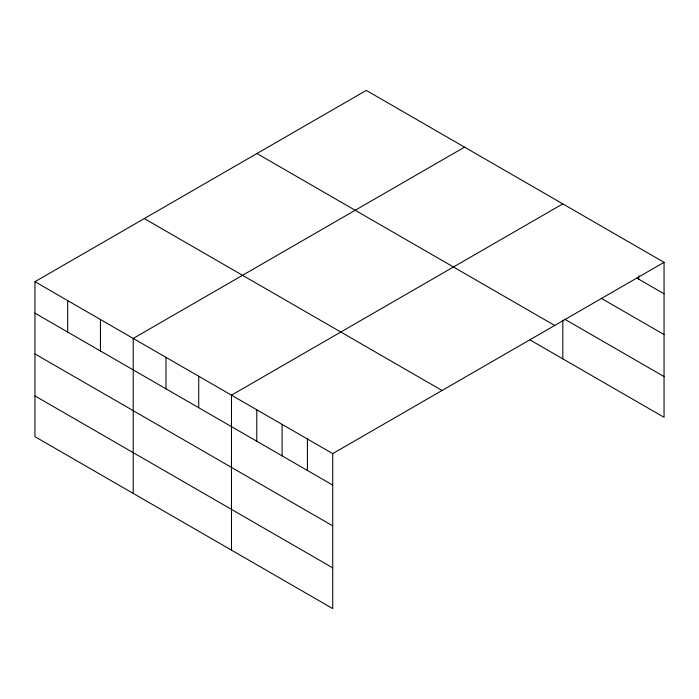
<?xml version="1.0" encoding="UTF-8"?>
<svg xmlns="http://www.w3.org/2000/svg" width="699" height="699" viewBox="0 0 699 699"><rect width="100%" height="100%" fill="white"/><g stroke="black" fill="none" stroke-linecap="round" stroke-linejoin="round"><path stroke-width="1.05" d="M34.95 281.697L332.724 453.616L332.724 608.593L34.95 436.674L34.95 281.697L366.276 90.407L664.05 262.326L664.05 417.303L530.052 339.941M464.538 147.139L133.212 338.43L133.212 493.407M562.809 203.872L231.483 395.162L231.483 550.139M332.724 453.616L664.05 262.326M636.868 278.106L664.05 293.798M601.245 298.298L664.05 334.559M564.678 319.181L664.05 376.551M256.935 153.535L554.709 325.454M144.291 218.569L442.065 390.488M34.95 313.169L332.724 485.089M34.95 353.93L332.724 525.849M34.95 395.914L332.724 567.833M638.737 275.93L638.737 279.189M562.809 320.238L562.809 358.849M307.411 438.998L307.411 470.479M282.108 424.389L282.108 455.862M256.795 409.78L256.795 441.252M198.726 376.254L198.726 407.727M165.969 357.338L165.969 388.819M100.464 319.522L100.464 350.994M67.707 300.605L67.707 332.077"/></g></svg>
